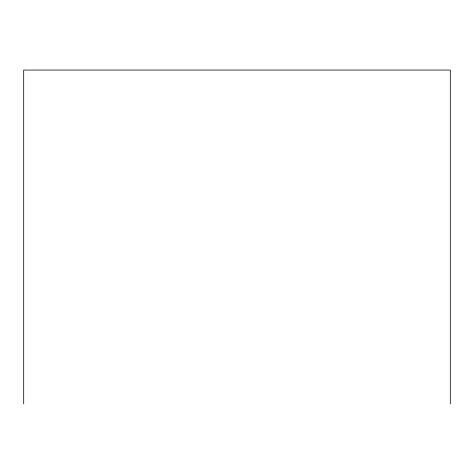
<?xml version="1.0" encoding="UTF-8"?>
<svg xmlns="http://www.w3.org/2000/svg" width="474" height="474" viewBox="0 0 474 474"><rect width="100%" height="100%" fill="white"/><g stroke="black" fill="none" stroke-linecap="round" stroke-linejoin="round"><path stroke-width="0.71" d="M450.3 403.943L450.3 70.057L23.7 70.057L23.7 403.943"/></g></svg>
